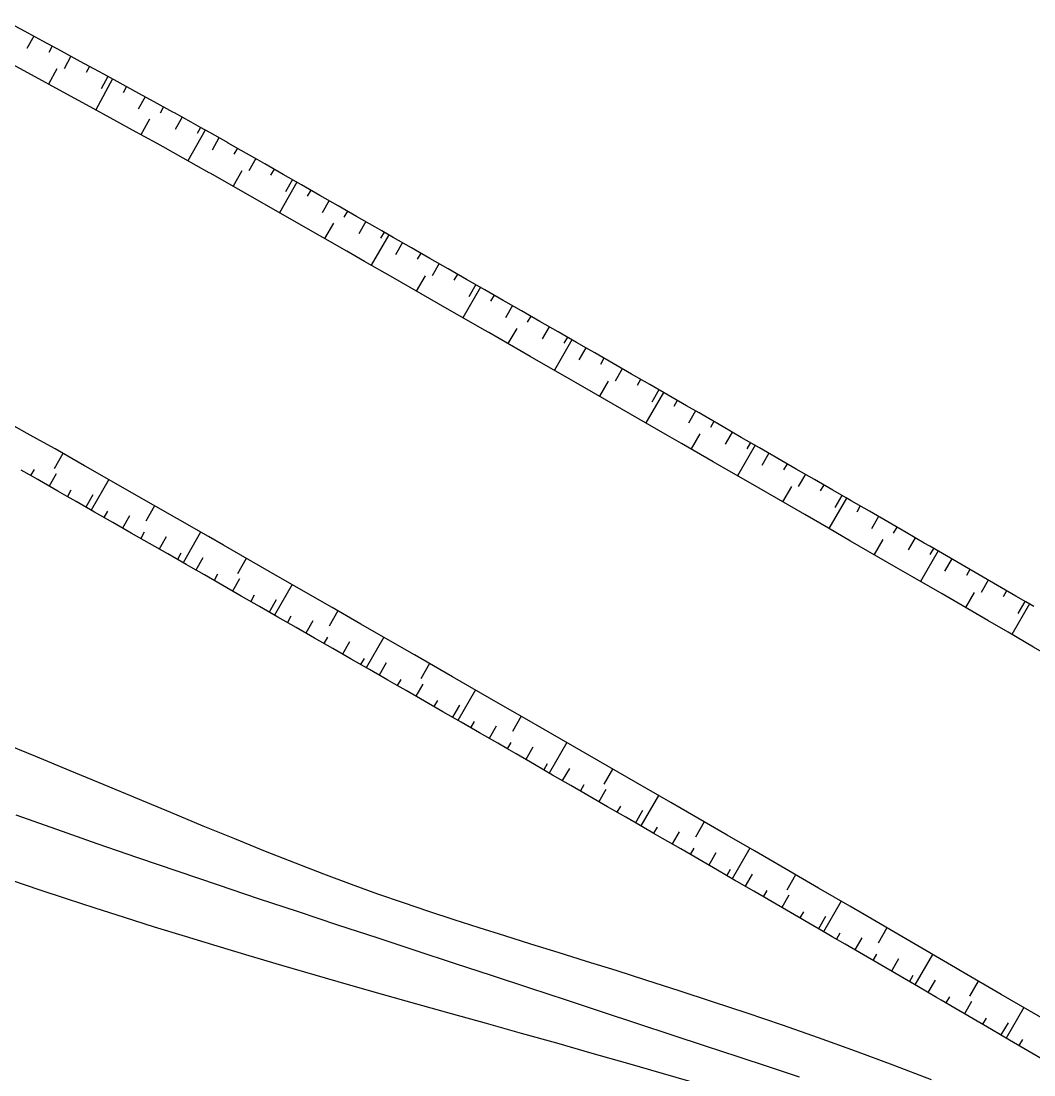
# Model space of a CAD drawing. Header units: millimetres. Extents: x 501029 to 503193, y 1805862 to 1807132.
# Drawn here: x 502081.12 to 502109.89, y 1806559.38 to 1806589.3 of the extents above; entities that cross this region are included whole.
import ezdxf

# ---------------------------------------------------------------- set-up
doc = ezdxf.new("R2010")
doc.units = ezdxf.units.MM
doc.header["$LTSCALE"] = 12
doc.header["$MEASUREMENT"] = 0
doc.layers.add('3', color=7, linetype='CONTINUOUS')
doc.layers.add('DM1', color=4, linetype='CONTINUOUS')

msp = doc.modelspace()

# ---------------------------------------------------------------- linework, layer by layer
at = {"layer": '3', "linetype": 'Continuous'}
for p, q in [((502081.2149999999, 1806589.01, 4.221), (502080.6879999998, 1806589.296, 4.224)), ((502081.7429999998, 1806588.724, 4.219), (502081.2149999999, 1806589.01, 4.221)), ((502081.4789999999, 1806588.867, 4.219999999999999), (502081.2889999999, 1806588.516, 4.219999999999999)), ((502081.2079999998, 1806587.879, 4.157), (502079.8889999998, 1806588.594, 4.163999999999999)), ((502082.2699999998, 1806588.439, 4.216), (502081.7429999998, 1806588.724, 4.219)), ((502082.0069999998, 1806588.582, 4.217), (502081.9109999998, 1806588.406, 4.217)), ((502082.7979999999, 1806588.153, 4.213), (502082.2699999998, 1806588.439, 4.216)), ((502082.5339999998, 1806588.296, 4.214), (502082.3439999998, 1806587.944, 4.214)), ((502082.1349999998, 1806587.945, 4.153), (502081.8969999999, 1806587.505999999, 4.153)), ((502083.3249999999, 1806587.867, 4.209999999999999), (502082.7979999999, 1806588.153, 4.213)), ((502083.0619999999, 1806588.01, 4.211999999999999), (502082.9659999998, 1806587.834, 4.211999999999999)), ((502082.5259999998, 1806587.164, 4.15), (502081.2079999998, 1806587.879, 4.157)), ((502083.7209999999, 1806587.653, 4.145999999999999), (502083.2409999999, 1806586.776, 4.145999999999999)), ((502083.5889999999, 1806587.722999999, 4.209), (502083.3969999999, 1806587.372, 4.209)), ((502084.379, 1806587.292, 4.205), (502083.8519999999, 1806587.579, 4.208)), ((502084.1149999998, 1806587.435, 4.206), (502084.0189999999, 1806587.259999999, 4.206)), ((502084.6419999998, 1806587.148, 4.203999999999999), (502084.4499999999, 1806586.797, 4.203999999999999)), ((502085.4299999999, 1806586.713, 4.201), (502084.9049999998, 1806587.003, 4.203)), ((502085.1669999998, 1806586.858, 4.201999999999999), (502085.0709999997, 1806586.683, 4.201999999999999)), ((502084.7689999999, 1806586.509, 4.139999999999999), (502084.5269999998, 1806586.071, 4.139999999999999)), ((502085.6919999999, 1806586.568, 4.2), (502085.4979999999, 1806586.217999999, 4.2)), ((502086.3479999998, 1806586.204, 4.134999999999999), (502085.8589999999, 1806585.332, 4.134999999999999)), ((502086.217, 1806586.276, 4.198), (502086.1189999999, 1806586.102, 4.198)), ((502087.0019999999, 1806585.836, 4.195), (502086.4789999998, 1806586.13, 4.197)), ((502086.7399999998, 1806585.983, 4.195999999999999), (502086.5439999997, 1806585.634, 4.195999999999999)), ((502087.2629999998, 1806585.688, 4.193999999999999), (502087.1639999999, 1806585.514, 4.193999999999999)), ((502087.7839999998, 1806585.392, 4.192), (502087.5869999998, 1806585.044, 4.192)), ((502087.3869999999, 1806585.044, 4.131), (502087.1399999999, 1806584.609, 4.131)), ((502088.5659999999, 1806584.945, 4.19), (502088.0449999999, 1806585.242999999, 4.192)), ((502088.305, 1806585.094, 4.190999999999999), (502088.2059999998, 1806584.92, 4.190999999999999)), ((502088.957, 1806584.723, 4.126999999999999), (502088.46, 1806583.855, 4.126999999999999)), ((502089.0869999998, 1806584.647, 4.189), (502088.5659999999, 1806584.945, 4.19)), ((502088.8259999999, 1806584.796, 4.19), (502088.6279999999, 1806584.448999999, 4.19)), ((502089.6069999999, 1806584.349, 4.187999999999999), (502089.0869999998, 1806584.647, 4.189)), ((502089.3469999998, 1806584.498, 4.187999999999999), (502089.2479999999, 1806584.325, 4.187999999999999)), ((502089.0729999998, 1806583.505, 4.126), (502087.7699999998, 1806584.249, 4.129)), ((502090.1279999998, 1806584.051, 4.187), (502089.6069999999, 1806584.349, 4.187999999999999)), ((502089.8679999998, 1806584.2, 4.187), (502089.6689999998, 1806583.853, 4.187)), ((502090.6489999998, 1806583.753, 4.185), (502090.1279999998, 1806584.051, 4.187)), ((502090.3889999997, 1806583.902, 4.185999999999999), (502090.2889999999, 1806583.729, 4.185999999999999)), ((502090.3749999998, 1806582.759999999, 4.123), (502089.0729999998, 1806583.505, 4.126)), ((502089.9909999999, 1806583.555, 4.123999999999999), (502089.7429999997, 1806583.121, 4.123999999999999)), ((502091.1699999999, 1806583.455, 4.184), (502090.6489999998, 1806583.753, 4.185)), ((502090.9089999998, 1806583.604, 4.185), (502090.7109999999, 1806583.256999999, 4.185)), ((502091.5609999998, 1806583.233, 4.121), (502091.0639999998, 1806582.366, 4.121)), ((502091.43, 1806583.306, 4.182999999999999), (502091.3309999998, 1806583.133, 4.182999999999999)), ((502092.2109999999, 1806582.859, 4.182999999999999), (502091.6909999999, 1806583.157, 4.182999999999999)), ((502091.9509999998, 1806583.008, 4.182999999999999), (502091.7519999999, 1806582.661, 4.182999999999999)), ((502092.7319999998, 1806582.561, 4.182), (502092.2109999999, 1806582.859, 4.182999999999999)), ((502092.4709999999, 1806582.71, 4.182), (502092.3719999998, 1806582.536, 4.182)), ((502093.2519999998, 1806582.262, 4.181), (502092.7319999998, 1806582.561, 4.182)), ((502092.9919999999, 1806582.412, 4.182), (502092.7929999999, 1806582.064, 4.182)), ((502093.7729999999, 1806581.964, 4.181), (502093.2519999998, 1806582.262, 4.181)), ((502092.9779999999, 1806581.269, 4.118999999999999), (502091.6759999998, 1806582.015, 4.121)), ((502092.5949999997, 1806582.065, 4.12), (502092.3459999999, 1806581.631, 4.12)), ((502093.5129999998, 1806582.113, 4.181), (502093.413, 1806581.94, 4.181)), ((502094.2929999998, 1806581.665999999, 4.179999999999999), (502093.7729999999, 1806581.964, 4.181)), ((502094.1639999999, 1806581.742, 4.118), (502093.6669999999, 1806580.874, 4.118)), ((502094.0329999998, 1806581.815, 4.179999999999999), (502093.8339999998, 1806581.468, 4.179999999999999)), ((502094.8139999998, 1806581.367, 4.179), (502094.2929999998, 1806581.665999999, 4.179999999999999)), ((502094.5539999998, 1806581.517, 4.179999999999999), (502094.4539999999, 1806581.343, 4.179999999999999)), ((502094.2789999999, 1806580.523, 4.116999999999999), (502092.9779999999, 1806581.269, 4.118999999999999)), ((502095.0739999998, 1806581.218, 4.179), (502094.8749999998, 1806580.871, 4.179)), ((502095.8549999997, 1806580.77, 4.179), (502095.3339999998, 1806581.069, 4.179)), ((502095.5949999997, 1806580.919, 4.179), (502095.4949999999, 1806580.746, 4.179)), ((502096.3749999998, 1806580.471, 4.179), (502095.8549999997, 1806580.77, 4.179)), ((502095.1969999999, 1806580.573, 4.116999999999999), (502094.9479999998, 1806580.139, 4.116999999999999)), ((502096.1149999997, 1806580.621, 4.179), (502095.9159999997, 1806580.274, 4.179)), ((502096.896, 1806580.173, 4.177999999999999), (502096.3749999998, 1806580.471, 4.179)), ((502096.7659999999, 1806580.248999999, 4.116999999999999), (502096.268, 1806579.382, 4.116999999999999)), ((502096.6349999998, 1806580.322, 4.179), (502096.5359999999, 1806580.149, 4.179)), ((502097.1559999999, 1806580.023, 4.177999999999999), (502096.957, 1806579.676, 4.177999999999999)), ((502097.9359999998, 1806579.575, 4.177999999999999), (502097.4159999997, 1806579.874, 4.177999999999999)), ((502097.6759999998, 1806579.724, 4.177999999999999), (502097.5759999998, 1806579.551, 4.177999999999999)), ((502098.4559999998, 1806579.276, 4.179), (502097.9359999998, 1806579.575, 4.177999999999999)), ((502098.1959999998, 1806579.425, 4.179), (502097.9969999998, 1806579.078, 4.179)), ((502098.9759999999, 1806578.976, 4.179), (502098.4559999998, 1806579.276, 4.179)), ((502098.1809999998, 1806578.282, 4.116999999999999), (502096.8809999999, 1806579.029999999, 4.115999999999999)), ((502097.7989999999, 1806579.079, 4.115999999999999), (502097.5499999998, 1806578.645, 4.115999999999999)), ((502098.7159999998, 1806579.126, 4.179), (502098.6159999999, 1806578.952999999, 4.179)), ((502099.4959999998, 1806578.677, 4.179), (502098.9759999999, 1806578.976, 4.179)), ((502099.3669999999, 1806578.754, 4.116999999999999), (502098.8679999998, 1806577.887, 4.116999999999999)), ((502099.2359999998, 1806578.827, 4.179), (502099.0369999998, 1806578.48, 4.179)), ((502100.0159999998, 1806578.378, 4.179), (502099.4959999998, 1806578.677, 4.179)), ((502099.7559999998, 1806578.528, 4.179), (502099.6569999999, 1806578.353999999, 4.179)), ((502099.4819999998, 1806577.534, 4.116999999999999), (502098.1809999998, 1806578.282, 4.116999999999999)), ((502100.2759999999, 1806578.229, 4.179), (502100.0769999998, 1806577.882, 4.179)), ((502101.0559999999, 1806577.779, 4.179999999999999), (502100.5359999999, 1806578.079, 4.179)), ((502100.7959999998, 1806577.929, 4.179), (502100.6959999997, 1806577.756, 4.179)), ((502101.5759999999, 1806577.479, 4.179999999999999), (502101.0559999999, 1806577.779, 4.179999999999999)), ((502100.3989999997, 1806577.583, 4.116999999999999), (502100.1489999997, 1806577.15, 4.116999999999999)), ((502101.3159999998, 1806577.629, 4.179999999999999), (502101.116, 1806577.283, 4.179999999999999)), ((502102.0959999999, 1806577.18, 4.179999999999999), (502101.5759999999, 1806577.479, 4.179999999999999)), ((502101.9659999998, 1806577.256, 4.118), (502101.4669999999, 1806576.39, 4.118)), ((502101.8359999999, 1806577.33, 4.179999999999999), (502101.7359999998, 1806577.156, 4.179999999999999)), ((502102.6149999998, 1806576.88, 4.181), (502102.0959999999, 1806577.18, 4.179999999999999)), ((502082.3099999998, 1806577.022, 3.574), (502082.0629999999, 1806576.587, 3.574)), ((502102.3559999999, 1806577.03, 4.181), (502102.156, 1806576.683, 4.181)), ((502103.1349999997, 1806576.58, 4.181), (502102.6149999998, 1806576.88, 4.181)), ((502084.2639999997, 1806575.907, 3.568999999999999), (502082.9619999998, 1806576.652, 3.572)), ((502102.0809999998, 1806576.036, 4.118999999999999), (502100.781, 1806576.785, 4.118)), ((502102.8749999998, 1806576.73, 4.181), (502102.775, 1806576.556999999, 4.181)), ((502103.6549999998, 1806576.279999999, 4.182), (502103.1349999997, 1806576.58, 4.181)), ((502081.4899999997, 1806576.568, 3.512), (502081.3919999998, 1806576.393, 3.512)), ((502082.1189999999, 1806576.442, 3.51), (502081.9219999998, 1806576.094, 3.51)), ((502083.6129999999, 1806576.279, 3.57), (502083.116, 1806575.411, 3.57)), ((502103.3949999998, 1806576.43, 4.182), (502103.1949999998, 1806576.083999999, 4.182)), ((502104.1749999998, 1806575.981, 4.182), (502103.6549999998, 1806576.279999999, 4.182)), ((502082.1659999998, 1806575.954999999, 3.508999999999999), (502081.6439999999, 1806576.251, 3.511)), ((502103.3799999999, 1806575.287, 4.12), (502102.0809999998, 1806576.036, 4.118999999999999)), ((502102.9979999999, 1806576.083999999, 4.118999999999999), (502102.7479999999, 1806575.651, 4.118999999999999)), ((502103.9149999999, 1806576.131, 4.182), (502103.8149999999, 1806575.957, 4.182)), ((502082.5339999998, 1806575.975999999, 3.508), (502082.4349999998, 1806575.803, 3.508)), ((502083.1619999998, 1806575.848, 3.507), (502082.9629999997, 1806575.5, 3.507)), ((502085.5659999998, 1806575.162, 3.566), (502084.2639999997, 1806575.907, 3.568999999999999)), ((502104.565, 1806575.758, 4.121), (502104.0639999998, 1806574.892, 4.121)), ((502104.4349999998, 1806575.831, 4.182), (502104.2349999999, 1806575.484, 4.182)), ((502105.214, 1806575.38, 4.182999999999999), (502104.6939999999, 1806575.681, 4.182999999999999)), ((502083.2079999999, 1806575.36, 3.506), (502082.6869999999, 1806575.658, 3.507)), ((502083.5759999999, 1806575.38, 3.504999999999999), (502083.4759999998, 1806575.207, 3.504999999999999)), ((502084.9149999998, 1806575.534, 3.567), (502084.667, 1806575.1, 3.567)), ((502104.9539999999, 1806575.531, 4.182999999999999), (502104.8539999998, 1806575.357, 4.182999999999999)), ((502105.7329999997, 1806575.079999999, 4.184), (502105.214, 1806575.38, 4.182999999999999)), ((502083.7289999999, 1806575.062, 3.504999999999999), (502083.2079999999, 1806575.36, 3.506)), ((502084.2029999998, 1806575.252, 3.504), (502084.0049999999, 1806574.905, 3.504)), ((502105.474, 1806575.23, 4.184), (502105.2729999998, 1806574.884, 4.184)), ((502106.2529999998, 1806574.78, 4.185), (502105.7329999997, 1806575.079999999, 4.184)), ((502084.2499999997, 1806574.764, 3.504), (502083.7289999999, 1806575.062, 3.504999999999999)), ((502084.6169999998, 1806574.785, 3.503), (502084.5179999999, 1806574.611, 3.503)), ((502086.217, 1806574.79, 3.564), (502085.7199999998, 1806573.922, 3.564)), ((502105.9929999998, 1806574.93, 4.184), (502105.8929999999, 1806574.757, 4.184)), ((502084.7709999999, 1806574.467, 3.502), (502084.2499999997, 1806574.764, 3.504)), ((502085.2449999999, 1806574.656, 3.502), (502085.0459999999, 1806574.309, 3.502)), ((502105.9779999998, 1806573.785, 4.123), (502104.6789999997, 1806574.536, 4.121)), ((502105.5959999999, 1806574.584, 4.121999999999999), (502105.346, 1806574.150999999, 4.121999999999999)), ((502106.7719999999, 1806574.479, 4.185), (502106.2529999998, 1806574.78, 4.185)), ((502106.5119999999, 1806574.629, 4.185), (502106.3119999999, 1806574.283, 4.185)), ((502085.2909999998, 1806574.169, 3.500999999999999), (502084.7709999999, 1806574.467, 3.502)), ((502085.6589999997, 1806574.188999999, 3.5), (502085.5599999999, 1806574.015, 3.5)), ((502088.1689999998, 1806573.671, 3.560999999999999), (502086.8679999998, 1806574.417, 3.563)), ((502107.1619999998, 1806574.256, 4.123999999999999), (502106.66, 1806573.39, 4.123999999999999)), ((502107.0319999999, 1806574.329, 4.185999999999999), (502106.9309999998, 1806574.156, 4.185999999999999)), ((502085.8119999999, 1806573.871, 3.5), (502085.2909999998, 1806574.169, 3.500999999999999)), ((502086.2869999998, 1806574.059999999, 3.499), (502086.0879999998, 1806573.713, 3.499)), ((502087.5179999999, 1806574.044, 3.562), (502087.2699999998, 1806573.61, 3.562)), ((502107.8099999998, 1806573.878, 4.187), (502107.2909999997, 1806574.178, 4.185999999999999)), ((502107.5509999998, 1806574.028, 4.185999999999999), (502107.3499999999, 1806573.681999999, 4.185999999999999)), ((502086.6999999999, 1806573.593, 3.499), (502086.6009999998, 1806573.419, 3.499)), ((502089.471, 1806572.925, 3.56), (502088.1689999998, 1806573.671, 3.560999999999999)), ((502108.3289999999, 1806573.576999999, 4.187), (502107.8099999998, 1806573.878, 4.187)), ((502108.0699999998, 1806573.727, 4.187), (502107.9689999998, 1806573.554, 4.187)), ((502086.8539999998, 1806573.273999999, 3.498), (502086.3329999999, 1806573.573, 3.499)), ((502087.3279999998, 1806573.463, 3.498), (502087.1289999999, 1806573.116, 3.498)), ((502088.8199999999, 1806573.298, 3.56), (502088.3229999999, 1806572.431, 3.56)), ((502108.8479999998, 1806573.276, 4.187999999999999), (502108.3289999999, 1806573.576999999, 4.187)), ((502108.5889999999, 1806573.426, 4.187999999999999), (502108.3879999999, 1806573.08, 4.187999999999999)), ((502087.3739999998, 1806572.976, 3.498), (502086.8539999998, 1806573.273999999, 3.498)), ((502087.7409999999, 1806572.996, 3.496999999999999), (502087.6419999997, 1806572.822, 3.496999999999999)), ((502108.5729999999, 1806572.281, 4.126), (502107.2759999999, 1806573.034, 4.125)), ((502108.1919999998, 1806573.08, 4.126), (502107.9409999998, 1806572.647999999, 4.126)), ((502109.3679999998, 1806572.975, 4.189), (502108.8479999998, 1806573.276, 4.187999999999999)), ((502109.1079999997, 1806573.125, 4.187999999999999), (502109.0079999999, 1806572.952, 4.187999999999999)), ((502087.8949999998, 1806572.678, 3.496999999999999), (502087.3739999998, 1806572.976, 3.498)), ((502088.3689999999, 1806572.867, 3.496999999999999), (502088.17, 1806572.52, 3.496999999999999)), ((502109.7569999998, 1806572.751, 4.126999999999999), (502109.2549999999, 1806571.886, 4.126999999999999)), ((502109.6269999999, 1806572.824, 4.189), (502109.4259999998, 1806572.478, 4.189)), ((502088.4149999998, 1806572.379, 3.495999999999999), (502087.8949999998, 1806572.678, 3.496999999999999)), ((502088.7829999999, 1806572.399, 3.495999999999999), (502088.683, 1806572.226, 3.495999999999999)), ((502090.1209999998, 1806572.552, 3.559), (502089.8719999998, 1806572.119, 3.559)), ((502088.9359999998, 1806572.081, 3.495999999999999), (502088.4149999998, 1806572.379, 3.495999999999999)), ((502089.4099999999, 1806572.27, 3.495999999999999), (502089.2109999999, 1806571.923, 3.495999999999999)), ((502092.0729999999, 1806571.432, 3.558), (502090.7719999999, 1806572.179, 3.559)), ((502089.4559999998, 1806571.783, 3.495), (502088.9359999998, 1806572.081, 3.495999999999999)), ((502089.8239999998, 1806571.803, 3.495), (502089.724, 1806571.629, 3.495)), ((502091.4219999998, 1806571.806, 3.558), (502090.9239999999, 1806570.938, 3.558)), ((502090.4509999999, 1806571.673, 3.495), (502090.2519999999, 1806571.326, 3.495)), ((502111.1669999999, 1806570.774, 4.129999999999999), (502109.8709999998, 1806571.528, 4.128)), ((502090.4969999998, 1806571.185, 3.495), (502089.9769999999, 1806571.484, 3.495)), ((502090.8639999998, 1806571.205, 3.495), (502090.7649999999, 1806571.032, 3.495)), ((502091.0179999999, 1806570.887, 3.495), (502090.4969999998, 1806571.185, 3.495)), ((502091.4919999999, 1806571.076, 3.495), (502091.2929999998, 1806570.729, 3.495)), ((502092.7229999998, 1806571.059, 3.558), (502092.4739999999, 1806570.625, 3.558)), ((502091.5379999999, 1806570.588, 3.494), (502091.0179999999, 1806570.887, 3.495)), ((502091.9049999998, 1806570.608, 3.494), (502091.8049999999, 1806570.434, 3.494)), ((502094.673, 1806569.937, 3.559), (502093.3729999999, 1806570.685, 3.558)), ((502092.5319999999, 1806570.478, 3.495), (502092.3329999998, 1806570.131, 3.495)), ((502094.0229999999, 1806570.310999999, 3.559), (502093.5249999999, 1806569.444, 3.559)), ((502092.5779999998, 1806569.99, 3.495), (502092.058, 1806570.289, 3.494)), ((502092.9449999998, 1806570.009999999, 3.495), (502092.8459999999, 1806569.836, 3.495)), ((502093.0979999998, 1806569.691, 3.495), (502092.5779999998, 1806569.99, 3.495)), ((502093.5729999998, 1806569.879999999, 3.495), (502093.3729999999, 1806569.533, 3.495)), ((502093.619, 1806569.392, 3.495), (502093.0979999998, 1806569.691, 3.495)), ((502093.9859999998, 1806569.411, 3.495), (502093.886, 1806569.237999999, 3.495)), ((502095.3239999998, 1806569.563, 3.559), (502095.0739999998, 1806569.13, 3.559)), ((502094.1389999997, 1806569.093, 3.495), (502093.619, 1806569.392, 3.495)), ((502094.6129999999, 1806569.282, 3.495), (502094.413, 1806568.935, 3.495)), ((502097.2729999998, 1806568.439, 3.560999999999999), (502095.9729999997, 1806569.188, 3.559)), ((502094.6589999997, 1806568.794, 3.495), (502094.1389999997, 1806569.093, 3.495)), ((502095.0259999999, 1806568.813, 3.495), (502094.9259999998, 1806568.64, 3.495)), ((502096.6229999999, 1806568.814, 3.56), (502096.123, 1806567.947, 3.56)), ((502095.6529999999, 1806568.683, 3.495999999999999), (502095.4529999997, 1806568.336, 3.495999999999999)), ((502095.6989999998, 1806568.194, 3.495999999999999), (502095.1789999998, 1806568.494, 3.495999999999999)), ((502096.0659999999, 1806568.214, 3.495999999999999), (502095.9659999999, 1806568.041, 3.495999999999999)), ((502098.5719999999, 1806567.69, 3.562), (502097.2729999998, 1806568.439, 3.560999999999999)), ((502096.2179999999, 1806567.895, 3.496999999999999), (502095.6989999998, 1806568.194, 3.495999999999999)), ((502096.6919999999, 1806568.083, 3.496999999999999), (502096.4919999999, 1806567.736999999, 3.496999999999999)), ((502097.9219999998, 1806568.064, 3.560999999999999), (502097.673, 1806567.631, 3.560999999999999)), ((502096.7379999999, 1806567.595, 3.496999999999999), (502096.2179999999, 1806567.895, 3.496999999999999)), ((502097.1049999998, 1806567.614, 3.496999999999999), (502097.0049999998, 1806567.441, 3.496999999999999)), ((502097.2579999999, 1806567.295, 3.498), (502096.7379999999, 1806567.595, 3.496999999999999)), ((502097.7319999999, 1806567.484, 3.498), (502097.5319999999, 1806567.137, 3.498)), ((502099.2219999999, 1806567.315, 3.562), (502098.7219999998, 1806566.448999999, 3.562)), ((502097.7779999999, 1806566.996, 3.498), (502097.2579999999, 1806567.295, 3.498)), ((502098.1449999998, 1806567.015, 3.498), (502098.0449999999, 1806566.842, 3.498)), ((502098.2969999998, 1806566.696, 3.498), (502097.7779999999, 1806566.996, 3.498)), ((502098.7709999999, 1806566.884, 3.499), (502098.5719999999, 1806566.538, 3.499)), ((502101.1699999999, 1806566.188999999, 3.564999999999999), (502099.8709999998, 1806566.94, 3.563)), ((502098.8169999998, 1806566.396, 3.499), (502098.2969999998, 1806566.696, 3.498)), ((502099.1839999999, 1806566.414999999, 3.499), (502099.0839999998, 1806566.242, 3.499)), ((502100.521, 1806566.565, 3.564), (502100.2699999998, 1806566.132, 3.564)), ((502099.8109999998, 1806566.284, 3.5), (502099.6099999999, 1806565.938, 3.5)), ((502099.8559999999, 1806565.796, 3.5), (502099.3369999999, 1806566.096, 3.5)), ((502100.2229999997, 1806565.815, 3.500999999999999), (502100.1229999999, 1806565.642, 3.500999999999999)), ((502101.8189999999, 1806565.814, 3.566), (502101.3179999997, 1806564.948, 3.566)), ((502100.3759999999, 1806565.495, 3.500999999999999), (502099.8559999999, 1806565.796, 3.5)), ((502100.8489999999, 1806565.683, 3.500999999999999), (502100.6489999997, 1806565.337, 3.500999999999999)), ((502100.8949999998, 1806565.195, 3.502), (502100.3759999999, 1806565.495, 3.500999999999999)), ((502101.2619999999, 1806565.214, 3.502), (502101.1619999998, 1806565.040999999, 3.502)), ((502103.7659999998, 1806564.685, 3.568999999999999), (502102.468, 1806565.437999999, 3.567)), ((502101.4139999999, 1806564.895, 3.502), (502100.8949999998, 1806565.195, 3.502)), ((502101.8879999998, 1806565.082, 3.503), (502101.687, 1806564.736, 3.503)), ((502103.1169999999, 1806565.060999999, 3.568), (502102.8659999999, 1806564.629, 3.568)), ((502102.2999999998, 1806564.612, 3.504), (502102.2, 1806564.439, 3.504)), ((502102.4529999998, 1806564.293, 3.504), (502101.9339999999, 1806564.594, 3.503)), ((502102.9259999997, 1806564.481, 3.504), (502102.7259999998, 1806564.135, 3.504)), ((502102.9719999998, 1806563.992, 3.504999999999999), (502102.4529999998, 1806564.293, 3.504)), ((502104.4149999998, 1806564.309, 3.57), (502103.913, 1806563.444, 3.57)), ((502103.491, 1806563.691, 3.506), (502102.9719999998, 1806563.992, 3.504999999999999)), ((502103.3379999998, 1806564.011, 3.504999999999999), (502103.2379999999, 1806563.838, 3.504999999999999)), ((502103.9639999999, 1806563.879, 3.506), (502103.7639999997, 1806563.533, 3.506)), ((502106.3599999998, 1806563.179, 3.572999999999999), (502105.0629999998, 1806563.932, 3.571)), ((502104.0099999998, 1806563.39, 3.506), (502103.491, 1806563.691, 3.506)), ((502105.7119999998, 1806563.556, 3.572), (502105.46, 1806563.123, 3.572)), ((502104.376, 1806563.409, 3.507), (502104.2759999999, 1806563.236, 3.507)), ((502105.0019999999, 1806563.276, 3.508), (502104.8009999997, 1806562.93, 3.508)), ((502107.6569999999, 1806562.425, 3.575), (502106.3599999998, 1806563.179, 3.572999999999999)), ((502105.0469999998, 1806562.787, 3.508), (502104.5289999999, 1806563.089, 3.507)), ((502105.5659999999, 1806562.486, 3.508999999999999), (502105.0469999998, 1806562.787, 3.508)), ((502105.4139999999, 1806562.806, 3.508), (502105.3129999998, 1806562.633, 3.508)), ((502106.0399999998, 1806562.673, 3.508999999999999), (502105.8379999998, 1806562.327, 3.508999999999999)), ((502107.0079999999, 1806562.802, 3.574), (502106.5059999998, 1806561.937, 3.574)), ((502106.085, 1806562.184, 3.51), (502105.5659999999, 1806562.486, 3.508999999999999)), ((502106.6039999999, 1806561.882, 3.51), (502106.085, 1806562.184, 3.51)), ((502106.4509999999, 1806562.202, 3.51), (502106.3509999998, 1806562.03, 3.51)), ((502107.0769999998, 1806562.07, 3.511), (502106.8759999999, 1806561.724, 3.511)), ((502108.3049999999, 1806562.047, 3.576), (502108.0529999998, 1806561.615, 3.576)), ((502107.1219999997, 1806561.581, 3.511), (502106.6039999999, 1806561.882, 3.51)), ((502110.2479999999, 1806560.913, 3.578), (502108.9519999998, 1806561.669, 3.576)), ((502107.4889999998, 1806561.599, 3.512), (502107.3879999998, 1806561.426, 3.512)), ((502108.1139999998, 1806561.466, 3.512), (502107.9119999998, 1806561.12, 3.512)), ((502108.1589999997, 1806560.976, 3.512999999999999), (502107.6409999999, 1806561.279, 3.512)), ((502109.5999999999, 1806561.291, 3.576999999999999), (502109.0959999999, 1806560.427, 3.576999999999999)), ((502108.677, 1806560.674, 3.512999999999999), (502108.1589999997, 1806560.976, 3.512999999999999)), ((502108.5249999999, 1806560.994, 3.512999999999999), (502108.4239999999, 1806560.822, 3.512999999999999)), ((502109.1499999999, 1806560.861, 3.514), (502108.9489999997, 1806560.516, 3.514)), ((502109.1949999998, 1806560.372, 3.514), (502108.677, 1806560.674, 3.512999999999999)), ((502109.7139999999, 1806560.069, 3.515), (502109.1949999998, 1806560.372, 3.514)), ((502109.5609999997, 1806560.389, 3.515), (502109.4609999999, 1806560.217, 3.515)), ((502110.2319999998, 1806559.767, 3.516), (502109.7139999999, 1806560.069, 3.515))]:
    msp.add_line(p, q, dxfattribs=at)
at = {"layer": '3', "linetype": 'Continuous', "extrusion": (0.4014747927483866, 0.7308095828518902, 0.552028390936088), "elevation": 1521847.848353877}
msp.add_lwpolyline([(429792.2803053904, -1007523.993413812), (429792.7135069159, -1007523.99221452), (429792.8808645024, -1007523.991015228)], dxfattribs=at)
at = {"layer": '3', "linetype": 'Continuous', "extrusion": (0.1281977366816465, 0.2257331455957701, 0.9657172915968432), "elevation": 472176.4545100252}
msp.add_lwpolyline([(455566.7359411513, -1756516.756879932), (455567.7199516069, -1756516.741471379), (455568.2357194318, -1756516.729914963)], dxfattribs=at)
at = {"layer": '3', "linetype": 'Continuous', "extrusion": (0.2811607490698367, 0.5060893474891413, 0.8153663014501542), "elevation": 1055464.432501656}
msp.add_lwpolyline([(438455.0359089327, -1486471.615761667), (438455.1800477547, -1486471.615761667), (438455.636066467, -1486471.61230711)], dxfattribs=at)
at = {"layer": '3', "linetype": 'Continuous', "extrusion": (0.345980194114638, 0.6193472618369104, 0.7047742010995572), "elevation": 1292619.109257444}
msp.add_lwpolyline([(442717.1257230176, -1284127.015273293), (442717.6749843519, -1284127.013863714), (442717.7259746754, -1284127.012454135)], dxfattribs=at)
at = {"layer": '3', "linetype": 'Continuous', "extrusion": (0.1544708524148544, 0.2734749628457727, 0.9493946494744594), "elevation": 571617.4140041595}
msp.add_lwpolyline([(451332.6669104167, -1727829.226209044), (451332.8669889301, -1727829.224681577), (451333.6609822292, -1727829.216657508), (451334.1665921688, -1727829.20876235)], dxfattribs=at)
at = {"layer": '3', "linetype": 'Continuous', "extrusion": (-0.0332411273216289, -0.0664822590571039, 0.9972337422515603), "elevation": -136791.6622885227}
msp.add_lwpolyline([(-358850.0308520081, 1835308.958733234), (-358850.3327211845, 1835308.972186865), (-358850.6301182252, 1835308.985640498)], dxfattribs=at)
at = {"layer": '3', "linetype": 'Continuous', "extrusion": (-0.0661151863619672, -0.1250827845203912, 0.9899409473039025), "elevation": -259164.130056617}
msp.add_lwpolyline([(-400338.2984770518, 1813395.530636544), (-400339.1511108424, 1813395.551840777), (-400339.7987103861, 1813395.565976932)], dxfattribs=at)
at = {"layer": '3', "linetype": 'Continuous', "extrusion": (-0.0285132681387811, -0.0570265400636305, 0.9979654138638359), "elevation": -117335.2944071532}
msp.add_lwpolyline([(-358848.832319574, 1836655.422048564), (-358849.4293497228, 1836655.453417355), (-358849.4315857909, 1836655.453417355)], dxfattribs=at)
at = {"layer": '3', "linetype": 'Continuous', "extrusion": (0.4216370703894367, 0.7378648719870236, 0.5270461190076129), "elevation": 1544716.930808531}
msp.add_lwpolyline([(460382.7839667607, -957987.4430676794), (460383.0177722354, -957987.4430676794), (460383.3836747027, -957987.4418909824)], dxfattribs=at)
at = {"layer": '3', "linetype": 'Continuous', "extrusion": (0.0620438818278889, 0.1034064696796596, 0.9927022004388408), "elevation": 217968.0724320787}
msp.add_lwpolyline([(498943.2173291811, -1794264.295689297), (498943.701469687, -1794264.286205119), (498944.6658062314, -1794264.262519502), (498944.716398314, -1794264.261327773)], dxfattribs=at)
at = {"layer": '3', "linetype": 'Continuous', "extrusion": (-0.3690266044668649, -0.6474150963772742, 0.6668381049238722), "elevation": -1354891.611179678}
msp.add_lwpolyline([(-458419.6289174847, 1212418.630310057), (-458419.9989123486, 1212418.631651974), (-458420.2291209495, 1212418.631651974)], dxfattribs=at)
at = {"layer": '3', "linetype": 'Continuous', "extrusion": (-0.4589782768466721, -0.8025409631739607, 0.381139008513523), "elevation": -1680303.671966539}
msp.add_lwpolyline([(-461032.5398597825, 692721.5856411145), (-461033.461686138, 692721.5867227599), (-461034.0390680136, 692721.5878044053)], dxfattribs=at)
at = {"layer": '3', "linetype": 'Continuous'}
for points, elevation in [([(502095.3339999998, 1806581.069), (502094.896, 1806581.321), (502094.8139999998, 1806581.367)], 4.179000432122075), ([(502095.5799999999, 1806579.775999999), (502094.4009999999, 1806580.453), (502094.2789999999, 1806580.523)], 4.116999999999999), ([(502097.4159999997, 1806579.874), (502097.2459999998, 1806579.971999999), (502096.896, 1806580.173)], 4.177999999999999), ([(502100.5359999999, 1806578.079), (502100.3769999999, 1806578.171), (502100.0159999998, 1806578.378)], 4.179), ([(502089.9769999999, 1806571.484), (502089.4589999998, 1806571.781), (502089.4559999998, 1806571.783)], 3.494999999999999), ([(502093.3729999999, 1806570.685), (502092.2949999999, 1806571.305), (502092.0729999999, 1806571.432)], 3.558), ([(502092.058, 1806570.289), (502091.7999999998, 1806570.438), (502091.5379999999, 1806570.588)], 3.494), ([(502095.9729999997, 1806569.188), (502095.4149999998, 1806569.51), (502094.673, 1806569.937)], 3.55899932226393)]:
    msp.add_lwpolyline(points, dxfattribs=dict(at, elevation=elevation))
at = {"layer": '3', "linetype": 'Continuous', "extrusion": (-0.351269771723627, -0.6135511998084461, 0.7072230713762436), "elevation": -1284797.277247131}
msp.add_lwpolyline([(-461865.4320023106, 1285225.79676191), (-461865.5829526337, 1285225.79676191), (-461866.9317076146, 1285225.798176355)], dxfattribs=at)
at = {"layer": '3', "linetype": 'Continuous', "extrusion": (-0.0915167351581438, -0.172091252423606, 0.9808207216536919), "elevation": -356841.5320976663}
msp.add_lwpolyline([(-404942.6324335571, 1795687.456301862), (-404943.0451285463, 1795687.465832069), (-404943.8928160165, 1795687.481954455), (-404944.1318110409, 1795687.486354144)], dxfattribs=at)
at = {"layer": '3', "linetype": 'Continuous', "extrusion": (0.1574249376098942, 0.2742906116912066, 0.9486738371835626), "elevation": 574574.1421864495}
msp.add_lwpolyline([(463797.1739440467, -1723537.528158562), (463798.2133626351, -1723537.531320557), (463798.6734082853, -1723537.531320557)], dxfattribs=at)
at = {"layer": '3', "linetype": 'Continuous', "extrusion": (-0.0738071271734967, -0.1360541012996641, 0.9879482726833101), "elevation": -282845.9349255785}
msp.add_lwpolyline([(-420118.4777320399, 1805354.575167239), (-420118.5189124831, 1805354.575575896), (-420119.4847168192, 1805354.594549038), (-420119.9776009935, 1805354.601418295)], dxfattribs=at)
at = {"layer": '3', "linetype": 'Continuous', "extrusion": (0.1205581371561804, 0.2078588585614597, 0.9707009995271246), "elevation": 436046.313269263}
msp.add_lwpolyline([(472075.6987751258, -1761480.024082461), (472075.7565765096, -1761480.024082461), (472076.298691556, -1761480.015759208)], dxfattribs=at)
at = {"layer": '3', "linetype": 'Continuous', "extrusion": (-0.1955031779375172, -0.3351483051213833, 0.9216583537247387), "elevation": -703629.98559811}
msp.add_lwpolyline([(-476573.7001513956, 1671408.737151435), (-476573.8668607236, 1671408.737151435), (-476574.2996139532, 1671408.734574133)], dxfattribs=at)
at = {"layer": '3', "linetype": 'Continuous', "extrusion": (-0.0173122051139311, -0.0370975826658088, 0.9991616770645512), "elevation": -75708.24421618899}
msp.add_lwpolyline([(-308995.716619806, 1847861.613201563), (-308996.0072025332, 1847861.637628575), (-308996.3143382052, 1847861.662055586)], dxfattribs=at)
at = {"layer": '3', "linetype": 'Continuous', "extrusion": (0.4281650457076084, 0.7462305075318617, 0.5097202401935222), "elevation": 1563098.807011613}
msp.add_lwpolyline([(463583.4463109897, -926074.972674963), (463583.9386056169, -926074.972674963), (463584.946386268, -926074.96918797)], dxfattribs=at)
at = {"layer": '3', "linetype": 'Continuous', "extrusion": (-0.3703891723949482, -0.6397631159146233, 0.6734352355555786), "elevation": -1341751.11556721}
msp.add_lwpolyline([(-470624.7807529474, 1222308.030911062), (-470625.5052513946, 1222308.030911062), (-470626.2812199314, 1222308.029558333)], dxfattribs=at)
at = {"layer": '3', "linetype": 'Continuous', "extrusion": (0.2037873006040697, 0.3544126967704764, 0.9126129390274856), "elevation": 742599.7359851613}
msp.add_lwpolyline([(465245.0860341985, -1657683.514530159), (465245.5014340261, -1657683.516976194), (465245.6859983779, -1657683.516976194)], dxfattribs=at)
at = {"layer": '3', "linetype": 'Continuous', "extrusion": (-0.3647165611273792, -0.6399117844966944, 0.6763835732050824), "elevation": -1339164.553017692}
msp.add_lwpolyline([(-458348.433870229, 1229777.936689892), (-458348.8781629251, 1229777.936689892), (-458349.0340736582, 1229777.938047574)], dxfattribs=at)
at = {"layer": '3', "linetype": 'Continuous', "extrusion": (0.4773272080492165, 0.825794219115809, 0.3003708443422085), "elevation": 1731528.271111718}
msp.add_lwpolyline([(469363.1969747069, -545275.9663433449), (469364.1710345627, -545275.9684401713), (469364.6965761882, -545275.9684401714)], dxfattribs=at)
at = {"layer": '3', "linetype": 'Continuous', "extrusion": (-0.4964239128199603, -0.8658310465748488, 0.0624491598632242), "elevation": -1813435.92382705}
msp.add_lwpolyline([(-463003.5664958238, 113472.5907993323), (-463004.5094088631, 113472.5907993323), (-463005.0662014602, 113472.591801288)], dxfattribs=at)
at = {"layer": '3', "linetype": 'Continuous', "extrusion": (-0.4286246284102889, -0.7358916816429966, 0.524160625008007), "elevation": -1544656.270155008}
msp.add_lwpolyline([(-475380.2490390483, 950720.6687426069), (-475380.5183225814, 950720.6675683731), (-475380.848142229, 950720.6675683731)], dxfattribs=at)
at = {"layer": '3', "linetype": 'Continuous', "extrusion": (-0.0589456106403057, -0.0989704081845129, 0.9933429786785793), "elevation": -208390.1939754837}
msp.add_lwpolyline([(-493040.3942556747, 1797025.2377304), (-493041.223655241, 1797025.229049418), (-493041.8947607772, 1797025.220368436)], dxfattribs=at)
at = {"layer": '3', "linetype": 'Continuous', "extrusion": (0.4997224532185622, 0.8661855862049552, 0), "elevation": 1815731.824593886}
msp.add_lwpolyline([(467875.2327762466, 3.495999999999999), (467875.5329428669, 3.495), (467875.8331094871, 3.495)], dxfattribs=at)
at = {"layer": '3', "linetype": 'Continuous', "extrusion": (-0.2937443593577853, -0.5076853378687693, 0.8099196559280173), "elevation": -1064653.666513236}
msp.add_lwpolyline([(-470146.474707626, 1470123.549866402), (-470146.8201493718, 1470123.549866402), (-470147.9746739898, 1470123.548161491)], dxfattribs=at)
at = {"layer": '3', "linetype": 'Continuous', "extrusion": (0.4512844560721512, 0.7836493590489373, 0.4268911123106833), "elevation": 1642305.483521066}
msp.add_lwpolyline([(466442.5068525543, -775273.429212243), (466442.810616899, -775273.4303180666), (466443.1071856095, -775273.4303180666)], dxfattribs=at)
at = {"layer": '3', "linetype": 'Continuous', "extrusion": (-0.4989476779291663, -0.8621272789359485, 0.0882483405146526), "elevation": -1808011.890991942}
msp.add_lwpolyline([(-470340.4269564781, 160182.5675992326), (-470341.030021974, 160182.5665953157), (-470341.9265580815, 160182.5655913988)], dxfattribs=at)
at = {"layer": '3', "linetype": 'Continuous', "extrusion": (0.291138820515856, 0.5056621600858618, 0.8121231230829083), "elevation": 1059695.564647468}
msp.add_lwpolyline([(466278.6910100714, -1474927.617549287), (466279.2537631815, -1474927.619263125), (466279.2918420469, -1474927.619263124)], dxfattribs=at)
at = {"layer": '3', "linetype": 'Continuous', "extrusion": (0.4170120025462178, 0.7197538123666974, 0.5550274221297526), "elevation": 1509667.097154319}
msp.add_lwpolyline([(471209.0732096502, -1007298.36682129), (471209.5428175236, -1007298.368023455), (471210.5729483671, -1007298.36922562)], dxfattribs=at)
at = {"layer": '3', "linetype": 'Continuous', "extrusion": (0.4916138642898235, 0.8483197375212984, 0.1966454458405349), "elevation": 1779385.362890836}
msp.add_lwpolyline([(471390.3332071812, -356872.5776527294), (471390.7620031701, -356872.5776527294), (471390.9331754804, -356872.5786726435)], dxfattribs=at)
at = {"layer": '3', "linetype": 'Continuous', "extrusion": (-0.1149355372464969, -0.1955920547058711, 0.9739268814514744), "elevation": -411055.7881844449}
msp.add_lwpolyline([(-482361.7348779655, 1764692.256263674), (-482363.1218842991, 1764692.251855708), (-482363.2343920767, 1764692.251855708)], dxfattribs=at)
at = {"layer": '3', "linetype": 'Continuous', "extrusion": (0.3958488917884676, 0.6823184856207885, 0.6146097453262487), "elevation": 1431411.067826231}
msp.add_lwpolyline([(472252.9934023964, -1115264.633650721), (472253.4424228783, -1115264.634918418), (472253.5938725398, -1115264.634918418)], dxfattribs=at)
at = {"layer": 'DM1'}
for points in [[(502080.5538020088, 1806568.831566998), (502081.5321918513, 1806568.429474485), (502082.505847982, 1806568.026199929), (502083.4713516014, 1806567.624501436), (502084.4252839101, 1806567.227137111), (502085.3642261087, 1806566.836865062), (502086.2847593977, 1806566.456443394), (502087.1834649777, 1806566.088630212), (502088.0569240492, 1806565.736183624), (502088.9017178126, 1806565.401861734), (502089.7144274687, 1806565.088422649), (502090.4934751095, 1806564.797529988), (502091.2446463929, 1806564.526469424), (502091.9755678685, 1806564.271432144), (502092.6938660859, 1806564.028609333), (502093.4071675945, 1806563.794192177), (502094.1230989439, 1806563.564371863), (502094.8492866835, 1806563.335339577), (502095.5933573632, 1806563.103286506), (502096.362937532, 1806562.864403835), (502097.1656537398, 1806562.61488275), (502098.007409338, 1806562.351473881), (502098.8872148869, 1806562.073165619), (502099.8023577481, 1806561.779505801), (502100.7501252841, 1806561.470042261), (502101.7278048567, 1806561.144322836), (502102.7326838279, 1806560.80189536), (502103.7620495602, 1806560.442307669), (502104.8131894151, 1806560.065107597), (502105.8833907551, 1806559.669842981), (502106.969940942, 1806559.256061655)], [(502080.9753197584, 1806566.767244842), (502082.1263150669, 1806566.35676858), (502083.2773103929, 1806565.952596554), (502084.4269908099, 1806565.554466087), (502085.574041391, 1806565.162114503), (502086.7171472092, 1806564.775279126), (502087.8549933378, 1806564.393697279), (502088.9862648501, 1806564.017106287), (502090.1096468191, 1806563.645243472), (502091.223824318, 1806563.277846159), (502092.32748242, 1806562.914651671), (502093.4191747075, 1806562.55555056), (502094.4969288003, 1806562.201046291), (502095.5586408273, 1806561.851795557), (502096.6022069176, 1806561.50845505), (502097.6255232, 1806561.171681464), (502098.6264858037, 1806560.842131491), (502099.6029908576, 1806560.520461825), (502100.5529344906, 1806560.207329159), (502101.4742128317, 1806559.903390185), (502102.3647220098, 1806559.609301596), (502103.2230907988, 1806559.325401431)]]:
    msp.add_lwpolyline(points, dxfattribs=at)
at = {"layer": 'DM1', "elevation": 2}
msp.add_lwpolyline([(502080.8758757716, 1806564.900087301), (502081.6261112609, 1806564.64770791), (502082.4061293569, 1806564.389606355), (502083.2137914939, 1806564.126627921), (502084.0469591067, 1806563.859617894), (502084.9034936295, 1806563.58942156), (502085.7812564973, 1806563.316884205), (502086.6781091444, 1806563.042851115), (502087.5919130054, 1806562.768167574), (502088.5205295146, 1806562.493678869), (502089.4620157202, 1806562.219999813), (502090.415211122, 1806561.946823328), (502091.3791508334, 1806561.673611863), (502092.3528699677, 1806561.399827866), (502093.3354036383, 1806561.124933788), (502094.3257869586, 1806560.848392076), (502095.3230550415, 1806560.56966518), (502096.3262430008, 1806560.28821555), (502097.3343859495, 1806560.003505634), (502098.3465190012, 1806559.71499788), (502099.3608317272, 1806559.422567393), (502100.3721315329, 1806559.127739883)], dxfattribs=at)

doc.saveas('drawing.dxf')
